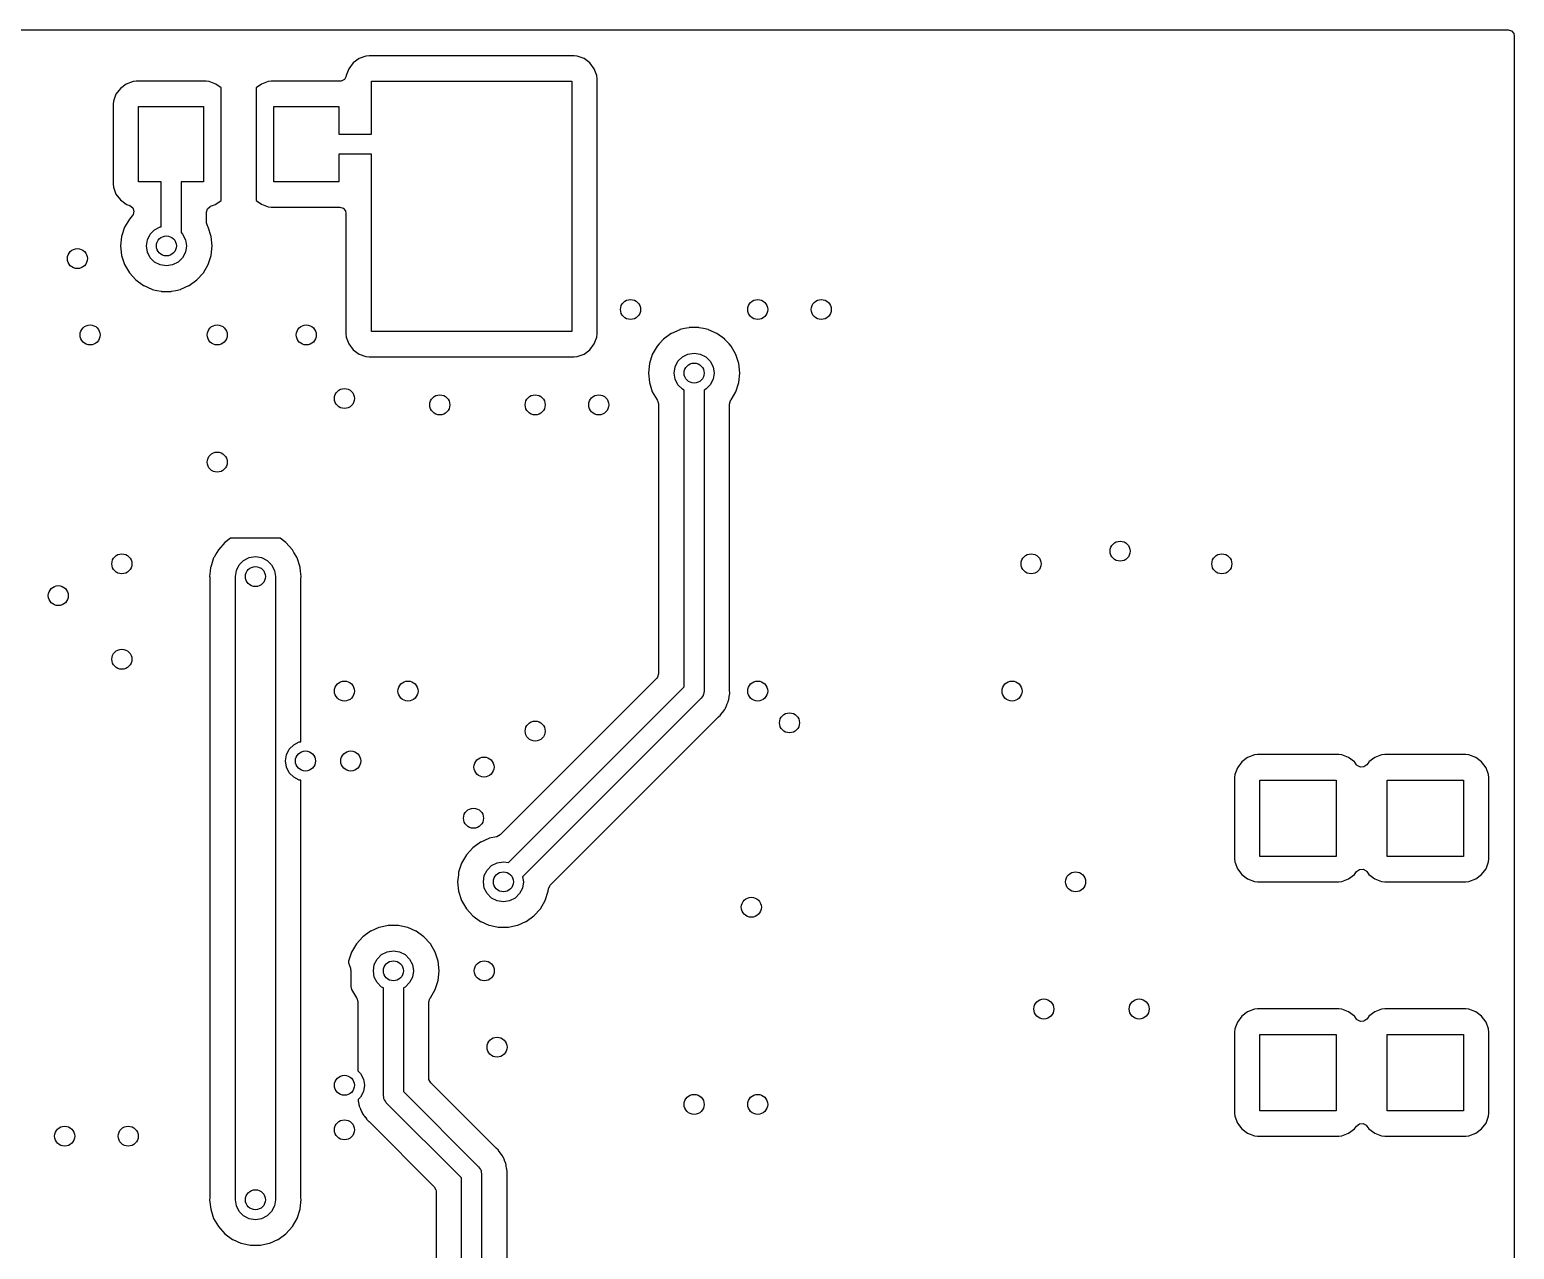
# Model space of a CAD drawing. Extents: x 4.34 to 6.68, y -4.43 to -2.89.
# Drawn here: x 5.514 to 6.681, y -3.85 to -2.891 of the extents above; entities that cross this region are included whole.
import ezdxf

# ---------------------------------------------------------------- set-up
doc = ezdxf.new("R2010")
doc.units = 0
doc.header["$MEASUREMENT"] = 0
doc.layers.add('BLACK', color=7, linetype='CONTINUOUS')

msp = doc.modelspace()

# ---------------------------------------------------------------- linework, layer by layer
at = {"layer": 'BLACK', "linetype": 'CONTINUOUS'}
for p, q in [((4.34604, -2.89091), (6.67612, -2.89091)), ((6.67612, -2.89091), (6.6788, -2.8917)), ((6.6788, -2.8917), (6.68063, -2.89381)), ((6.68063, -2.89381), (6.68108, -2.89587)), ((6.68108, -2.89587), (6.68108, -4.42595)), ((5.76803, -2.91708), (5.76459, -2.92167)), ((5.77262, -2.91364), (5.76803, -2.91708)), ((5.77799, -2.91163), (5.77262, -2.91364)), ((5.78044, -2.91136), (5.77799, -2.91163)), ((5.94171, -2.91136), (5.78044, -2.91136)), ((5.94416, -2.91163), (5.94171, -2.91136)), ((5.94953, -2.91364), (5.94416, -2.91163)), ((5.95412, -2.91708), (5.94953, -2.91364)), ((5.95756, -2.92167), (5.95412, -2.91708)), ((5.76111, -2.92998), (5.75864, -2.93127)), ((5.7625, -2.92755), (5.76111, -2.92998)), ((5.76255, -2.92735), (5.7625, -2.92755)), ((5.76258, -2.92704), (5.76255, -2.92735)), ((5.76459, -2.92167), (5.76258, -2.92704)), ((5.95957, -2.92704), (5.95756, -2.92167)), ((5.95984, -2.92949), (5.95957, -2.92704)), ((5.95984, -3.13013), (5.95984, -2.92949)), ((5.58145, -2.94167), (5.57943, -2.94704)), ((5.58488, -2.93708), (5.58145, -2.94167)), ((5.58947, -2.93364), (5.58488, -2.93708)), ((5.59484, -2.93163), (5.58947, -2.93364)), ((5.59729, -2.93136), (5.59484, -2.93163)), ((5.65226, -2.93136), (5.59729, -2.93136)), ((5.65471, -2.93163), (5.65226, -2.93136)), ((5.66008, -2.93364), (5.65471, -2.93163)), ((5.66415, -2.93669), (5.66008, -2.93364)), ((5.66415, -3.02513), (5.66415, -2.93669)), ((5.69577, -2.93364), (5.69171, -2.93669)), ((5.69171, -2.93669), (5.69171, -3.02513)), ((5.70114, -2.93163), (5.69577, -2.93364)), ((5.70359, -2.93136), (5.70114, -2.93163)), ((5.75767, -2.93136), (5.70359, -2.93136)), ((5.75864, -2.93127), (5.75767, -2.93136)), ((5.78234, -2.97304), (5.78234, -2.93138)), ((5.78234, -2.93138), (5.93982, -2.93138)), ((5.93982, -2.93138), (5.93982, -3.12823)), ((5.57943, -2.94704), (5.57917, -2.94949)), ((5.57917, -2.94949), (5.57917, -3.01233)), ((5.59919, -3.01044), (5.59919, -2.95138)), ((5.59919, -2.95138), (5.65037, -2.95138)), ((5.65037, -2.95138), (5.65037, -3.01044)), ((5.70549, -3.01044), (5.70549, -2.95138)), ((5.70549, -2.95138), (5.75667, -2.95138)), ((5.75667, -2.95138), (5.75667, -2.97304)), ((5.75667, -2.97304), (5.78234, -2.97304)), ((5.78234, -2.98879), (5.75667, -2.98879)), ((5.75667, -2.98879), (5.75667, -3.01044)), ((5.78234, -3.12823), (5.78234, -2.98879)), ((5.6169, -3.01044), (5.59919, -3.01044)), ((5.6169, -3.04582), (5.6169, -3.01044)), ((5.65037, -3.01044), (5.63265, -3.01044)), ((5.63265, -3.01044), (5.63265, -3.05049)), ((5.75667, -3.01044), (5.70549, -3.01044)), ((5.57917, -3.01233), (5.57943, -3.01478)), ((5.57943, -3.01478), (5.58145, -3.02015)), ((5.58145, -3.02015), (5.58488, -3.02474)), ((5.58488, -3.02474), (5.58947, -3.02818)), ((5.58947, -3.02818), (5.5898, -3.0283)), ((5.5898, -3.0283), (5.5898, -3.0283)), ((5.5898, -3.0283), (5.59234, -3.02925)), ((5.59234, -3.02925), (5.59457, -3.03093)), ((5.59457, -3.03093), (5.59554, -3.03355)), ((5.59554, -3.03355), (5.59494, -3.03628)), ((5.65267, -3.0344), (5.65346, -3.03171)), ((5.65267, -3.04277), (5.65267, -3.0344)), ((5.65346, -3.03171), (5.65557, -3.02988)), ((5.65557, -3.02988), (5.65589, -3.02975)), ((5.65589, -3.02975), (5.65975, -3.0283)), ((5.65975, -3.0283), (5.66008, -3.02818)), ((5.66008, -3.02818), (5.66415, -3.02513)), ((5.69171, -3.02513), (5.69577, -3.02818)), ((5.69577, -3.02818), (5.70114, -3.03019)), ((5.70114, -3.03019), (5.70359, -3.03046)), ((5.70359, -3.03046), (5.75736, -3.03046)), ((5.75736, -3.03046), (5.76004, -3.03125)), ((5.76004, -3.03125), (5.76187, -3.03336)), ((5.76187, -3.03336), (5.76232, -3.03542)), ((5.76232, -3.03542), (5.76232, -3.13013)), ((5.58822, -3.04628), (5.5859, -3.05343)), ((5.59198, -3.03977), (5.58822, -3.04628)), ((5.59428, -3.03722), (5.59198, -3.03977)), ((5.59494, -3.03628), (5.59428, -3.03722)), ((5.61182, -3.04817), (5.61621, -3.04593)), ((5.61621, -3.04593), (5.6169, -3.04582)), ((5.65333, -3.04525), (5.65267, -3.04277)), ((5.65393, -3.04628), (5.65333, -3.04525)), ((5.65625, -3.05343), (5.65393, -3.04628)), ((5.5859, -3.05343), (5.58511, -3.06091)), ((5.60533, -3.06091), (5.6061, -3.05604)), ((5.6061, -3.05604), (5.60834, -3.05165)), ((5.60834, -3.05165), (5.61182, -3.04817)), ((5.63265, -3.05049), (5.63382, -3.05165)), ((5.63382, -3.05165), (5.63605, -3.05604)), ((5.63605, -3.05604), (5.63682, -3.06091)), ((5.65704, -3.06091), (5.65625, -3.05343)), ((5.58511, -3.06091), (5.5859, -3.06839)), ((5.5859, -3.06839), (5.58822, -3.07554)), ((5.6061, -3.06578), (5.60533, -3.06091)), ((5.60834, -3.07017), (5.6061, -3.06578)), ((5.61182, -3.07365), (5.60834, -3.07017)), ((5.63382, -3.07017), (5.63033, -3.07365)), ((5.63605, -3.06578), (5.63382, -3.07017)), ((5.63682, -3.06091), (5.63605, -3.06578)), ((5.65393, -3.07554), (5.65625, -3.06839)), ((5.65625, -3.06839), (5.65704, -3.06091)), ((5.58822, -3.07554), (5.59198, -3.08205)), ((5.59198, -3.08205), (5.59701, -3.08764)), ((5.61621, -3.07589), (5.61182, -3.07365)), ((5.62108, -3.07666), (5.61621, -3.07589)), ((5.62594, -3.07589), (5.62108, -3.07666)), ((5.63033, -3.07365), (5.62594, -3.07589)), ((5.64514, -3.08764), (5.65017, -3.08205)), ((5.65017, -3.08205), (5.65393, -3.07554)), ((5.59701, -3.08764), (5.60309, -3.09206)), ((5.60309, -3.09206), (5.60333, -3.09216)), ((5.60333, -3.09216), (5.60333, -3.09216)), ((5.60333, -3.09216), (5.60972, -3.09501)), ((5.63243, -3.09501), (5.63882, -3.09216)), ((5.63882, -3.09216), (5.63906, -3.09206)), ((5.63882, -3.09216), (5.63882, -3.09216)), ((5.63906, -3.09206), (5.64514, -3.08764)), ((5.60972, -3.09501), (5.60996, -3.09512)), ((5.60996, -3.09512), (5.61364, -3.0959)), ((5.61364, -3.0959), (5.61706, -3.09662)), ((5.61706, -3.09662), (5.61706, -3.09662)), ((5.61706, -3.09662), (5.61732, -3.09668)), ((5.61732, -3.09668), (5.62484, -3.09668)), ((5.62484, -3.09668), (5.62509, -3.09662)), ((5.62509, -3.09662), (5.62851, -3.0959)), ((5.62509, -3.09662), (5.62509, -3.09662)), ((5.62851, -3.0959), (5.63219, -3.09512)), ((5.63219, -3.09512), (5.63243, -3.09501)), ((5.93982, -3.12823), (5.78234, -3.12823)), ((6.02472, -3.12681), (6.01833, -3.12966)), ((6.02496, -3.12671), (6.02472, -3.12681)), ((6.02472, -3.12681), (6.02472, -3.12681)), ((6.02864, -3.12592), (6.02496, -3.12671)), ((6.03206, -3.1252), (6.02864, -3.12592)), ((6.03232, -3.12514), (6.03206, -3.1252)), ((6.03206, -3.1252), (6.03206, -3.1252)), ((6.03984, -3.12514), (6.03232, -3.12514)), ((6.04009, -3.1252), (6.03984, -3.12514)), ((6.04351, -3.12592), (6.04009, -3.1252)), ((6.04009, -3.1252), (6.04009, -3.1252)), ((6.04719, -3.12671), (6.04351, -3.12592)), ((6.04743, -3.12681), (6.04719, -3.12671)), ((6.05382, -3.12966), (6.04743, -3.12681)), ((6.04743, -3.12681), (6.04743, -3.12681)), ((5.76232, -3.13013), (5.76258, -3.13258)), ((5.76258, -3.13258), (5.76459, -3.13795)), ((5.76459, -3.13795), (5.76803, -3.14254)), ((5.95412, -3.14254), (5.95756, -3.13795)), ((5.95756, -3.13795), (5.95957, -3.13258)), ((5.95957, -3.13258), (5.95984, -3.13013)), ((6.00698, -3.13977), (6.00322, -3.14628)), ((6.00862, -3.13795), (6.00698, -3.13977)), ((6.01184, -3.13438), (6.00862, -3.13795)), ((6.01201, -3.13418), (6.01184, -3.13438)), ((6.01184, -3.13438), (6.01184, -3.13438)), ((6.01809, -3.12976), (6.01201, -3.13418)), ((6.01833, -3.12966), (6.01809, -3.12976)), ((6.01833, -3.12966), (6.01833, -3.12966)), ((6.05406, -3.12976), (6.05382, -3.12966)), ((6.05382, -3.12966), (6.05382, -3.12966)), ((6.06014, -3.13418), (6.05406, -3.12976)), ((6.06031, -3.13438), (6.06014, -3.13418)), ((6.06353, -3.13795), (6.06031, -3.13438)), ((6.06031, -3.13438), (6.06031, -3.13438)), ((6.06517, -3.13977), (6.06353, -3.13795)), ((6.06893, -3.14628), (6.06517, -3.13977)), ((5.76803, -3.14254), (5.77262, -3.14597)), ((5.77262, -3.14597), (5.77799, -3.14799)), ((5.77799, -3.14799), (5.78044, -3.14825)), ((5.78044, -3.14825), (5.94171, -3.14825)), ((5.94171, -3.14825), (5.94416, -3.14799)), ((5.94416, -3.14799), (5.94953, -3.14597)), ((5.94953, -3.14597), (5.95412, -3.14254)), ((6.00322, -3.14628), (6.0009, -3.15343)), ((6.0211, -3.15604), (6.02334, -3.15165)), ((6.02334, -3.15165), (6.02682, -3.14817)), ((6.02682, -3.14817), (6.03121, -3.14593)), ((6.03121, -3.14593), (6.03608, -3.14516)), ((6.03608, -3.14516), (6.04094, -3.14593)), ((6.04094, -3.14593), (6.04533, -3.14817)), ((6.04533, -3.14817), (6.04882, -3.15165)), ((6.04882, -3.15165), (6.05105, -3.15604)), ((6.07125, -3.15343), (6.06893, -3.14628)), ((6.0009, -3.15343), (6.00011, -3.16091)), ((6.00011, -3.16091), (6.0009, -3.16839)), ((6.02033, -3.16091), (6.0211, -3.15604)), ((6.0211, -3.16578), (6.02033, -3.16091)), ((6.05105, -3.15604), (6.05182, -3.16091)), ((6.05182, -3.16091), (6.05105, -3.16578)), ((6.07204, -3.16091), (6.07125, -3.15343)), ((6.07125, -3.16839), (6.07204, -3.16091)), ((6.0009, -3.16839), (6.00322, -3.17554)), ((6.00322, -3.17554), (6.00698, -3.18205)), ((6.02334, -3.17017), (6.0211, -3.16578)), ((6.02682, -3.17365), (6.02334, -3.17017)), ((6.0282, -3.17436), (6.02682, -3.17365)), ((6.0282, -3.40765), (6.0282, -3.17436)), ((6.04533, -3.17365), (6.04395, -3.17436)), ((6.04395, -3.17436), (6.04395, -3.41092)), ((6.04882, -3.17017), (6.04533, -3.17365)), ((6.05105, -3.16578), (6.04882, -3.17017)), ((6.06517, -3.18205), (6.06893, -3.17554)), ((6.06893, -3.17554), (6.07125, -3.16839)), ((6.00698, -3.18205), (6.00715, -3.18224)), ((6.00715, -3.18224), (6.00723, -3.18236)), ((6.00723, -3.18236), (6.00817, -3.18499)), ((6.00817, -3.18499), (6.00818, -3.18527)), ((6.00818, -3.18527), (6.00818, -3.3973)), ((6.06397, -3.18527), (6.06476, -3.18259)), ((6.06397, -3.40994), (6.06397, -3.18527)), ((6.06476, -3.18259), (6.06492, -3.18236)), ((6.06492, -3.18236), (6.065, -3.18224)), ((6.065, -3.18224), (6.06517, -3.18205)), ((5.67162, -3.29083), (5.66701, -3.29418)), ((5.71053, -3.29083), (5.67162, -3.29083)), ((5.71514, -3.29418), (5.71053, -3.29083)), ((5.66078, -3.30185), (5.65858, -3.30566)), ((5.66198, -3.29977), (5.66078, -3.30185)), ((5.66701, -3.29418), (5.66198, -3.29977)), ((5.72017, -3.29977), (5.71514, -3.29418)), ((5.72137, -3.30185), (5.72017, -3.29977)), ((5.72357, -3.30566), (5.72137, -3.30185)), ((5.65587, -3.31369), (5.65555, -3.31671)), ((5.6559, -3.31343), (5.65587, -3.31369)), ((5.65587, -3.31369), (5.65587, -3.31369)), ((5.65822, -3.30628), (5.6559, -3.31343)), ((5.65858, -3.30566), (5.65822, -3.30628)), ((5.6761, -3.31604), (5.67834, -3.31165)), ((5.67834, -3.31165), (5.68182, -3.30817)), ((5.68182, -3.30817), (5.68621, -3.30593)), ((5.68621, -3.30593), (5.69108, -3.30516)), ((5.69108, -3.30516), (5.69594, -3.30593)), ((5.69594, -3.30593), (5.70033, -3.30817)), ((5.70033, -3.30817), (5.70382, -3.31165)), ((5.70382, -3.31165), (5.70605, -3.31604)), ((5.72393, -3.30628), (5.72357, -3.30566)), ((5.72625, -3.31343), (5.72393, -3.30628)), ((5.72628, -3.31369), (5.72625, -3.31343)), ((5.7266, -3.31671), (5.72628, -3.31369)), ((5.72628, -3.31369), (5.72628, -3.31369)), ((5.65555, -3.31671), (5.65511, -3.32091)), ((5.65511, -3.32091), (5.65514, -3.32117)), ((5.65514, -3.32117), (5.65528, -3.32253)), ((5.65528, -3.32253), (5.65531, -3.32305)), ((5.65531, -3.32305), (5.65531, -3.80878)), ((5.67533, -3.32091), (5.6761, -3.31604)), ((5.67533, -3.81091), (5.67533, -3.32091)), ((5.70605, -3.31604), (5.70682, -3.32091)), ((5.70682, -3.32091), (5.70682, -3.81091)), ((5.72704, -3.32091), (5.7266, -3.31671)), ((5.72684, -3.32305), (5.72687, -3.32253)), ((5.72684, -3.45073), (5.72684, -3.32305)), ((5.72687, -3.32253), (5.72701, -3.32117)), ((5.72701, -3.32117), (5.72704, -3.32091)), ((6.00818, -3.3973), (6.00739, -3.39998)), ((6.00673, -3.40081), (5.88346, -3.52408)), ((5.89006, -3.54579), (6.0282, -3.40765)), ((6.00739, -3.39998), (6.00673, -3.40081)), ((6.04164, -3.41648), (5.90119, -3.55693)), ((6.04234, -3.41537), (6.04164, -3.41648)), ((6.04316, -3.41434), (6.04234, -3.41537)), ((6.04327, -3.4139), (6.04316, -3.41434)), ((6.04351, -3.41351), (6.04327, -3.4139)), ((6.04365, -3.41221), (6.04351, -3.41351)), ((6.04395, -3.41092), (6.04365, -3.41221)), ((6.06185, -3.42161), (6.06289, -3.41931)), ((6.06289, -3.41931), (6.06294, -3.41902)), ((6.06294, -3.41902), (6.06297, -3.41892)), ((6.06297, -3.41892), (6.06316, -3.41828)), ((6.06316, -3.41828), (6.06318, -3.41818)), ((6.06318, -3.41818), (6.06329, -3.4179)), ((6.06329, -3.4179), (6.06362, -3.4154)), ((6.06362, -3.4154), (6.06366, -3.41515)), ((6.06366, -3.41515), (6.06406, -3.41297)), ((6.06398, -3.41023), (6.06397, -3.40994)), ((6.06412, -3.41268), (6.06398, -3.41023)), ((6.06406, -3.41297), (6.06412, -3.41268)), ((5.92287, -3.56356), (6.05499, -3.43144)), ((6.05499, -3.43144), (6.05524, -3.43121)), ((6.05524, -3.43121), (6.05673, -3.42991)), ((6.05673, -3.42991), (6.05696, -3.42971)), ((6.05696, -3.42971), (6.0584, -3.42766)), ((6.0584, -3.42766), (6.05856, -3.42745)), ((6.05856, -3.42745), (6.05993, -3.4257)), ((6.05993, -3.4257), (6.06011, -3.42547)), ((6.06011, -3.42547), (6.06023, -3.42519)), ((6.06023, -3.42519), (6.06029, -3.42511)), ((6.06029, -3.42511), (6.06062, -3.42453)), ((6.06062, -3.42453), (6.06067, -3.42443)), ((6.06067, -3.42443), (6.06084, -3.42419)), ((6.06084, -3.42419), (6.06095, -3.42391)), ((6.06095, -3.42391), (6.06175, -3.42185)), ((6.06095, -3.42391), (6.06095, -3.42391)), ((6.06175, -3.42185), (6.06185, -3.42161)), ((5.71771, -3.45665), (5.72119, -3.45317)), ((5.72119, -3.45317), (5.72558, -3.45093)), ((5.72558, -3.45093), (5.72684, -3.45073)), ((5.7147, -3.46591), (5.71547, -3.46104)), ((5.71547, -3.47078), (5.7147, -3.46591)), ((5.71547, -3.46104), (5.71771, -3.45665)), ((6.46677, -3.46661), (6.46333, -3.4712)), ((6.47136, -3.46317), (6.46677, -3.46661)), ((6.47673, -3.46116), (6.47136, -3.46317)), ((6.47918, -3.46089), (6.47673, -3.46116)), ((6.54297, -3.46089), (6.47918, -3.46089)), ((6.54542, -3.46116), (6.54297, -3.46089)), ((6.55079, -3.46317), (6.54542, -3.46116)), ((6.55538, -3.46661), (6.55079, -3.46317)), ((6.55559, -3.46689), (6.55538, -3.46661)), ((6.55711, -3.46892), (6.55559, -3.46689)), ((6.56656, -3.46689), (6.56505, -3.46892)), ((6.56677, -3.46661), (6.56656, -3.46689)), ((6.57136, -3.46317), (6.56677, -3.46661)), ((6.57673, -3.46116), (6.57136, -3.46317)), ((6.57918, -3.46089), (6.57673, -3.46116)), ((6.64297, -3.46089), (6.57918, -3.46089)), ((6.64542, -3.46116), (6.64297, -3.46089)), ((6.65079, -3.46317), (6.64542, -3.46116)), ((6.65538, -3.46661), (6.65079, -3.46317)), ((6.65882, -3.4712), (6.65538, -3.46661)), ((5.71771, -3.47517), (5.71547, -3.47078)), ((5.72119, -3.47865), (5.71771, -3.47517)), ((5.72558, -3.48089), (5.72119, -3.47865)), ((6.46132, -3.47657), (6.46106, -3.47902)), ((6.46106, -3.47902), (6.46106, -3.54281)), ((6.46333, -3.4712), (6.46132, -3.47657)), ((6.55757, -3.46945), (6.55711, -3.46892)), ((6.56002, -3.47079), (6.55757, -3.46945)), ((6.56281, -3.47059), (6.56002, -3.47079)), ((6.56505, -3.46892), (6.56281, -3.47059)), ((6.66083, -3.47657), (6.65882, -3.4712)), ((6.6611, -3.47902), (6.66083, -3.47657)), ((6.6611, -3.54281), (6.6611, -3.47902)), ((5.72684, -3.48109), (5.72558, -3.48089)), ((5.72684, -3.80878), (5.72684, -3.48109)), ((6.48108, -3.54091), (6.48108, -3.48091)), ((6.48108, -3.48091), (6.54108, -3.48091)), ((6.54108, -3.48091), (6.54108, -3.54091)), ((6.58108, -3.54091), (6.58108, -3.48091)), ((6.58108, -3.48091), (6.64108, -3.48091)), ((6.64108, -3.48091), (6.64108, -3.54091)), ((5.88098, -3.52543), (5.87496, -3.52671)), ((5.88346, -3.52408), (5.88098, -3.52543)), ((5.86201, -3.53418), (5.85698, -3.53977)), ((5.86809, -3.52976), (5.86201, -3.53418)), ((5.86833, -3.52966), (5.86809, -3.52976)), ((5.87472, -3.52681), (5.86833, -3.52966)), ((5.86833, -3.52966), (5.86833, -3.52966)), ((5.87496, -3.52671), (5.87472, -3.52681)), ((5.87472, -3.52681), (5.87472, -3.52681)), ((5.85322, -3.54628), (5.8509, -3.55343)), ((5.85698, -3.53977), (5.85322, -3.54628)), ((5.87334, -3.55165), (5.87682, -3.54817)), ((5.87682, -3.54817), (5.88121, -3.54593)), ((5.88121, -3.54593), (5.88608, -3.54516)), ((5.88608, -3.54516), (5.89006, -3.54579)), ((6.46106, -3.54281), (6.46132, -3.54525)), ((6.46132, -3.54525), (6.46333, -3.55062)), ((6.54108, -3.54091), (6.48108, -3.54091)), ((6.64108, -3.54091), (6.58108, -3.54091)), ((6.65882, -3.55062), (6.66083, -3.54525)), ((6.66083, -3.54525), (6.6611, -3.54281)), ((5.85069, -3.55542), (5.85011, -3.56091)), ((5.85087, -3.55369), (5.85069, -3.55542)), ((5.8509, -3.55343), (5.85087, -3.55369)), ((5.85087, -3.55369), (5.85087, -3.55369)), ((5.87033, -3.56091), (5.8711, -3.55604)), ((5.8711, -3.55604), (5.87334, -3.55165)), ((5.90119, -3.55693), (5.90182, -3.56091)), ((6.46333, -3.55062), (6.46677, -3.55521)), ((6.46677, -3.55521), (6.47136, -3.55865)), ((6.47136, -3.55865), (6.47673, -3.56066)), ((6.47673, -3.56066), (6.47918, -3.56093)), ((6.54297, -3.56093), (6.54542, -3.56066)), ((6.54542, -3.56066), (6.55079, -3.55865)), ((6.55079, -3.55865), (6.55538, -3.55521)), ((6.55538, -3.55521), (6.55711, -3.55291)), ((6.55711, -3.55291), (6.55934, -3.55123)), ((6.55934, -3.55123), (6.56213, -3.55103)), ((6.56213, -3.55103), (6.56459, -3.55238)), ((6.56459, -3.55238), (6.56505, -3.55291)), ((6.56505, -3.55291), (6.56677, -3.55521)), ((6.56677, -3.55521), (6.57136, -3.55865)), ((6.57136, -3.55865), (6.57673, -3.56066)), ((6.57673, -3.56066), (6.57918, -3.56093)), ((6.64297, -3.56093), (6.64542, -3.56066)), ((6.64542, -3.56066), (6.65079, -3.55865)), ((6.65079, -3.55865), (6.65538, -3.55521)), ((6.65538, -3.55521), (6.65882, -3.55062)), ((5.85011, -3.56091), (5.8509, -3.56839)), ((5.8509, -3.56839), (5.85322, -3.57554)), ((5.8711, -3.56578), (5.87033, -3.56091)), ((5.87334, -3.57017), (5.8711, -3.56578)), ((5.87682, -3.57365), (5.87334, -3.57017)), ((5.89882, -3.57017), (5.89533, -3.57365)), ((5.90105, -3.56578), (5.89882, -3.57017)), ((5.90182, -3.56091), (5.90105, -3.56578)), ((5.91893, -3.57554), (5.92125, -3.56839)), ((5.92125, -3.56839), (5.92145, -3.56655)), ((5.92145, -3.56655), (5.92251, -3.56397)), ((5.92251, -3.56397), (5.92287, -3.56356)), ((6.47918, -3.56093), (6.54297, -3.56093)), ((6.57918, -3.56093), (6.64297, -3.56093)), ((5.85322, -3.57554), (5.85698, -3.58205)), ((5.85698, -3.58205), (5.86201, -3.58764)), ((5.88121, -3.57589), (5.87682, -3.57365)), ((5.88608, -3.57666), (5.88121, -3.57589)), ((5.89094, -3.57589), (5.88608, -3.57666)), ((5.89533, -3.57365), (5.89094, -3.57589)), ((5.91014, -3.58764), (5.91517, -3.58205)), ((5.91517, -3.58205), (5.91893, -3.57554)), ((5.79557, -3.5952), (5.79214, -3.59592)), ((5.79582, -3.59514), (5.79557, -3.5952)), ((5.79557, -3.5952), (5.79557, -3.5952)), ((5.80334, -3.59514), (5.79582, -3.59514)), ((5.80359, -3.5952), (5.80334, -3.59514)), ((5.80702, -3.59592), (5.80359, -3.5952)), ((5.80359, -3.5952), (5.80359, -3.5952)), ((5.86201, -3.58764), (5.86809, -3.59206)), ((5.86809, -3.59206), (5.86833, -3.59216)), ((5.86833, -3.59216), (5.86833, -3.59216)), ((5.86833, -3.59216), (5.87472, -3.59501)), ((5.87472, -3.59501), (5.87496, -3.59512)), ((5.87496, -3.59512), (5.87864, -3.5959)), ((5.89351, -3.5959), (5.89719, -3.59512)), ((5.89719, -3.59512), (5.89743, -3.59501)), ((5.89743, -3.59501), (5.90382, -3.59216)), ((5.90382, -3.59216), (5.90406, -3.59206)), ((5.90382, -3.59216), (5.90382, -3.59216)), ((5.90406, -3.59206), (5.91014, -3.58764)), ((5.77551, -3.60418), (5.77048, -3.60977)), ((5.7816, -3.59976), (5.77551, -3.60418)), ((5.78183, -3.59966), (5.7816, -3.59976)), ((5.78823, -3.59681), (5.78183, -3.59966)), ((5.78183, -3.59966), (5.78183, -3.59966)), ((5.78847, -3.59671), (5.78823, -3.59681)), ((5.78823, -3.59681), (5.78823, -3.59681)), ((5.79214, -3.59592), (5.78847, -3.59671)), ((5.81069, -3.59671), (5.80702, -3.59592)), ((5.81093, -3.59681), (5.81069, -3.59671)), ((5.81732, -3.59966), (5.81093, -3.59681)), ((5.81093, -3.59681), (5.81093, -3.59681)), ((5.81756, -3.59976), (5.81732, -3.59966)), ((5.81732, -3.59966), (5.81732, -3.59966)), ((5.82364, -3.60418), (5.81756, -3.59976)), ((5.82868, -3.60977), (5.82364, -3.60418)), ((5.87864, -3.5959), (5.88206, -3.59662)), ((5.88206, -3.59662), (5.88206, -3.59662)), ((5.88206, -3.59662), (5.88232, -3.59668)), ((5.88232, -3.59668), (5.88983, -3.59668)), ((5.88983, -3.59668), (5.89009, -3.59662)), ((5.89009, -3.59662), (5.89351, -3.5959)), ((5.89009, -3.59662), (5.89009, -3.59662)), ((5.76672, -3.61628), (5.7644, -3.62343)), ((5.77048, -3.60977), (5.76672, -3.61628)), ((5.78684, -3.62165), (5.79032, -3.61817)), ((5.79032, -3.61817), (5.79471, -3.61593)), ((5.79471, -3.61593), (5.79958, -3.61516)), ((5.79958, -3.61516), (5.80445, -3.61593)), ((5.80445, -3.61593), (5.80884, -3.61817)), ((5.80884, -3.61817), (5.81232, -3.62165)), ((5.83244, -3.61628), (5.82868, -3.60977)), ((5.83476, -3.62343), (5.83244, -3.61628)), ((5.7644, -3.62343), (5.76428, -3.62461)), ((5.76428, -3.62461), (5.76574, -3.62893)), ((5.76574, -3.62893), (5.76599, -3.63032)), ((5.76599, -3.63032), (5.76597, -3.63041)), ((5.76597, -3.63041), (5.766, -3.63051)), ((5.766, -3.63051), (5.766, -3.6433)), ((5.78383, -3.63091), (5.7846, -3.62604)), ((5.7846, -3.63578), (5.78383, -3.63091)), ((5.7846, -3.62604), (5.78684, -3.62165)), ((5.81232, -3.62165), (5.81456, -3.62604)), ((5.81456, -3.62604), (5.81533, -3.63091)), ((5.81533, -3.63091), (5.81456, -3.63578)), ((5.83554, -3.63091), (5.83476, -3.62343)), ((5.83476, -3.63839), (5.83554, -3.63091)), ((5.78684, -3.64017), (5.7846, -3.63578)), ((5.79032, -3.64365), (5.78684, -3.64017)), ((5.81232, -3.64017), (5.80884, -3.64365)), ((5.81456, -3.63578), (5.81232, -3.64017)), ((5.83244, -3.64554), (5.83476, -3.63839)), ((5.766, -3.6433), (5.76672, -3.64554)), ((5.76672, -3.64554), (5.77048, -3.65205)), ((5.77048, -3.65205), (5.77066, -3.65224)), ((5.77066, -3.65224), (5.77074, -3.65236)), ((5.77074, -3.65236), (5.77168, -3.65499)), ((5.79171, -3.64436), (5.79032, -3.64365)), ((5.79171, -3.72902), (5.79171, -3.64436)), ((5.80884, -3.64365), (5.80745, -3.64436)), ((5.80745, -3.64436), (5.80745, -3.72576)), ((5.82747, -3.65527), (5.82826, -3.65259)), ((5.82826, -3.65259), (5.82842, -3.65236)), ((5.82842, -3.65236), (5.8285, -3.65224)), ((5.8285, -3.65224), (5.82868, -3.65205)), ((5.82868, -3.65205), (5.83244, -3.64554)), ((5.77168, -3.65499), (5.77169, -3.65527)), ((5.77169, -3.65527), (5.77169, -3.70952)), ((5.82747, -3.71541), (5.82747, -3.65527)), ((6.47136, -3.66317), (6.46677, -3.66661)), ((6.47673, -3.66116), (6.47136, -3.66317)), ((6.47918, -3.66089), (6.47673, -3.66116)), ((6.54297, -3.66089), (6.47918, -3.66089)), ((6.54542, -3.66116), (6.54297, -3.66089)), ((6.55079, -3.66317), (6.54542, -3.66116)), ((6.55538, -3.66661), (6.55079, -3.66317)), ((6.57136, -3.66317), (6.56677, -3.66661)), ((6.57673, -3.66116), (6.57136, -3.66317)), ((6.57918, -3.66089), (6.57673, -3.66116)), ((6.64297, -3.66089), (6.57918, -3.66089)), ((6.64542, -3.66116), (6.64297, -3.66089)), ((6.65079, -3.66317), (6.64542, -3.66116)), ((6.65538, -3.66661), (6.65079, -3.66317)), ((6.46132, -3.67657), (6.46106, -3.67902)), ((6.46333, -3.6712), (6.46132, -3.67657)), ((6.46677, -3.66661), (6.46333, -3.6712)), ((6.55559, -3.66689), (6.55538, -3.66661)), ((6.55711, -3.66892), (6.55559, -3.66689)), ((6.55757, -3.66945), (6.55711, -3.66892)), ((6.56002, -3.67079), (6.55757, -3.66945)), ((6.56281, -3.67059), (6.56002, -3.67079)), ((6.56505, -3.66892), (6.56281, -3.67059)), ((6.56656, -3.66689), (6.56505, -3.66892)), ((6.56677, -3.66661), (6.56656, -3.66689)), ((6.65882, -3.6712), (6.65538, -3.66661)), ((6.66083, -3.67657), (6.65882, -3.6712)), ((6.6611, -3.67902), (6.66083, -3.67657)), ((6.46106, -3.67902), (6.46106, -3.74281)), ((6.48108, -3.74091), (6.48108, -3.68091)), ((6.48108, -3.68091), (6.54108, -3.68091)), ((6.54108, -3.68091), (6.54108, -3.74091)), ((6.58108, -3.74091), (6.58108, -3.68091)), ((6.58108, -3.68091), (6.64108, -3.68091)), ((6.64108, -3.68091), (6.64108, -3.74091)), ((6.6611, -3.74281), (6.6611, -3.67902)), ((5.77169, -3.70952), (5.77382, -3.71165)), ((5.77382, -3.71165), (5.77605, -3.71604)), ((5.77605, -3.71604), (5.77682, -3.72091)), ((5.77682, -3.72091), (5.77605, -3.72578)), ((5.82759, -3.71647), (5.82747, -3.71541)), ((5.82893, -3.71892), (5.82759, -3.71647)), ((5.85281, -3.74281), (5.82893, -3.71892)), ((5.77382, -3.73017), (5.77181, -3.73217)), ((5.77181, -3.73217), (5.77195, -3.73297)), ((5.77195, -3.73297), (5.77199, -3.73323)), ((5.77199, -3.73323), (5.77229, -3.73572)), ((5.77229, -3.73572), (5.7724, -3.736)), ((5.77605, -3.72578), (5.77382, -3.73017)), ((5.792, -3.7303), (5.79171, -3.72902)), ((5.79214, -3.73161), (5.792, -3.7303)), ((5.79238, -3.73199), (5.79214, -3.73161)), ((5.79248, -3.73244), (5.79238, -3.73199)), ((5.7933, -3.73346), (5.79248, -3.73244)), ((5.794, -3.73458), (5.7933, -3.73346)), ((5.8532, -3.79378), (5.794, -3.73458)), ((5.80745, -3.72576), (5.86665, -3.78496)), ((5.7724, -3.736), (5.77242, -3.73611)), ((5.77242, -3.73611), (5.7726, -3.73675)), ((5.7726, -3.73675), (5.77263, -3.73685)), ((5.77263, -3.73685), (5.77268, -3.73714)), ((5.77268, -3.73714), (5.7728, -3.73742)), ((5.7728, -3.73742), (5.77369, -3.73945)), ((5.77369, -3.73945), (5.77379, -3.73969)), ((5.77379, -3.73969), (5.77468, -3.74204)), ((5.77468, -3.74204), (5.77485, -3.74229)), ((5.77485, -3.74229), (5.7749, -3.74238)), ((5.7749, -3.74238), (5.77522, -3.74296)), ((5.77522, -3.74296), (5.77527, -3.74305)), ((5.77527, -3.74305), (5.77539, -3.74332)), ((5.77539, -3.74332), (5.77664, -3.74494)), ((5.77664, -3.74494), (5.77693, -3.74532)), ((5.77693, -3.74532), (5.77708, -3.74553)), ((5.77708, -3.74553), (5.77833, -3.74736)), ((5.77833, -3.74736), (5.77833, -3.74736)), ((5.77833, -3.74736), (5.7785, -3.7476)), ((5.7785, -3.7476), (5.77873, -3.7478)), ((5.88011, -3.77011), (5.85281, -3.74281)), ((6.46106, -3.74281), (6.46132, -3.74525)), ((6.46132, -3.74525), (6.46333, -3.75062)), ((6.54108, -3.74091), (6.48108, -3.74091)), ((6.64108, -3.74091), (6.58108, -3.74091)), ((6.65882, -3.75062), (6.66083, -3.74525)), ((6.66083, -3.74525), (6.6611, -3.74281)), ((5.77873, -3.7478), (5.77873, -3.7478)), ((5.77873, -3.7478), (5.78033, -3.74924)), ((5.78033, -3.74924), (5.78054, -3.74943)), ((5.78054, -3.74943), (5.83173, -3.80062)), ((6.46333, -3.75062), (6.46677, -3.75521)), ((6.46677, -3.75521), (6.47136, -3.75865)), ((6.47136, -3.75865), (6.47673, -3.76066)), ((6.54542, -3.76066), (6.55079, -3.75865)), ((6.55079, -3.75865), (6.55538, -3.75521)), ((6.55538, -3.75521), (6.55711, -3.75291)), ((6.55711, -3.75291), (6.55934, -3.75123)), ((6.55934, -3.75123), (6.56213, -3.75103)), ((6.56213, -3.75103), (6.56459, -3.75238)), ((6.56459, -3.75238), (6.56505, -3.75291)), ((6.56505, -3.75291), (6.56677, -3.75521)), ((6.56677, -3.75521), (6.57136, -3.75865)), ((6.57136, -3.75865), (6.57673, -3.76066)), ((6.64542, -3.76066), (6.65079, -3.75865)), ((6.65079, -3.75865), (6.65538, -3.75521)), ((6.65538, -3.75521), (6.65882, -3.75062)), ((5.88032, -3.7703), (5.88011, -3.77011)), ((5.88215, -3.77194), (5.88032, -3.7703)), ((6.47673, -3.76066), (6.47918, -3.76093)), ((6.47918, -3.76093), (6.54297, -3.76093)), ((6.54297, -3.76093), (6.54542, -3.76066)), ((6.57673, -3.76066), (6.57918, -3.76093)), ((6.57918, -3.76093), (6.64297, -3.76093)), ((6.64297, -3.76093), (6.64542, -3.76066)), ((5.88232, -3.77218), (5.88215, -3.77194)), ((5.88358, -3.77401), (5.88232, -3.77218)), ((5.88232, -3.77218), (5.88232, -3.77218)), ((5.88373, -3.77422), (5.88358, -3.77401)), ((5.88508, -3.77598), (5.88373, -3.77422)), ((5.88526, -3.77621), (5.88508, -3.77598)), ((5.88508, -3.77598), (5.88508, -3.77598)), ((5.88538, -3.77649), (5.88526, -3.77621)), ((5.88544, -3.77658), (5.88538, -3.77649)), ((5.88576, -3.77716), (5.88544, -3.77658)), ((5.88581, -3.77725), (5.88576, -3.77716)), ((5.88598, -3.7775), (5.88581, -3.77725)), ((5.88608, -3.77778), (5.88598, -3.7775)), ((5.88687, -3.77985), (5.88608, -3.77778)), ((5.88608, -3.77778), (5.88608, -3.77778)), ((5.88696, -3.78009), (5.88687, -3.77985)), ((5.88797, -3.7824), (5.88696, -3.78009)), ((5.88803, -3.78269), (5.88797, -3.7824)), ((5.88806, -3.78279), (5.88803, -3.78269)), ((5.8532, -3.94091), (5.8532, -3.79378)), ((5.86665, -3.78496), (5.86735, -3.78607)), ((5.86735, -3.78607), (5.86817, -3.7871)), ((5.86817, -3.7871), (5.86827, -3.78754)), ((5.86827, -3.78754), (5.86851, -3.78793)), ((5.86851, -3.78793), (5.86866, -3.78924)), ((5.86866, -3.78924), (5.86895, -3.79052)), ((5.86895, -3.79052), (5.86895, -3.93765)), ((5.88823, -3.78343), (5.88806, -3.78279)), ((5.88826, -3.78354), (5.88823, -3.78343)), ((5.88836, -3.78381), (5.88826, -3.78354)), ((5.8884, -3.78411), (5.88836, -3.78381)), ((5.88867, -3.78631), (5.8884, -3.78411)), ((5.8887, -3.78657), (5.88867, -3.78631)), ((5.88914, -3.78905), (5.8887, -3.78657)), ((5.88897, -3.79166), (5.88898, -3.79132)), ((5.88897, -3.86102), (5.88897, -3.79166)), ((5.88898, -3.79132), (5.88912, -3.78935)), ((5.88912, -3.78934), (5.88914, -3.78905)), ((5.88912, -3.78935), (5.88912, -3.78934)), ((5.83173, -3.80062), (5.83307, -3.80307)), ((5.83307, -3.80307), (5.83318, -3.80413)), ((5.83318, -3.80413), (5.83318, -3.89573)), ((5.65528, -3.8093), (5.65511, -3.81091)), ((5.65511, -3.81091), (5.65531, -3.81279)), ((5.65531, -3.80878), (5.65528, -3.8093)), ((5.65531, -3.81279), (5.6559, -3.81839)), ((5.6761, -3.81578), (5.67533, -3.81091)), ((5.67834, -3.82017), (5.6761, -3.81578)), ((5.70605, -3.81578), (5.70382, -3.82017)), ((5.70682, -3.81091), (5.70605, -3.81578)), ((5.72625, -3.81839), (5.72684, -3.81279)), ((5.72687, -3.8093), (5.72684, -3.80878)), ((5.72684, -3.81279), (5.72704, -3.81091)), ((5.72704, -3.81091), (5.72687, -3.8093)), ((5.6559, -3.81839), (5.65822, -3.82554)), ((5.65822, -3.82554), (5.66198, -3.83205)), ((5.68182, -3.82365), (5.67834, -3.82017)), ((5.68621, -3.82589), (5.68182, -3.82365)), ((5.69108, -3.82666), (5.68621, -3.82589)), ((5.69594, -3.82589), (5.69108, -3.82666)), ((5.70033, -3.82365), (5.69594, -3.82589)), ((5.70382, -3.82017), (5.70033, -3.82365)), ((5.72017, -3.83205), (5.72393, -3.82554)), ((5.72393, -3.82554), (5.72625, -3.81839)), ((5.66198, -3.83205), (5.66701, -3.83764)), ((5.66701, -3.83764), (5.67309, -3.84206)), ((5.70906, -3.84206), (5.71514, -3.83764)), ((5.71514, -3.83764), (5.72017, -3.83205)), ((5.67309, -3.84206), (5.67333, -3.84216)), ((5.67333, -3.84216), (5.67333, -3.84216)), ((5.67333, -3.84216), (5.67972, -3.84501)), ((5.67972, -3.84501), (5.67996, -3.84512)), ((5.67996, -3.84512), (5.68364, -3.8459)), ((5.68364, -3.8459), (5.68706, -3.84662)), ((5.68706, -3.84662), (5.68706, -3.84662)), ((5.68706, -3.84662), (5.68732, -3.84668)), ((5.68732, -3.84668), (5.69484, -3.84668)), ((5.69484, -3.84668), (5.69509, -3.84662)), ((5.69509, -3.84662), (5.69851, -3.8459)), ((5.69509, -3.84662), (5.69509, -3.84662)), ((5.69851, -3.8459), (5.70219, -3.84512)), ((5.70219, -3.84512), (5.70243, -3.84501)), ((5.70243, -3.84501), (5.70882, -3.84216)), ((5.70882, -3.84216), (5.70906, -3.84206)), ((5.70882, -3.84216), (5.70882, -3.84216))]:
    msp.add_line(p, q, dxfattribs=at)
at = {"layer": 'BLACK'}
for centre in [(5.62108, -3.06091), (5.55108, -3.07091), (5.98608, -3.11091), (6.08608, -3.11091), (6.13608, -3.11091), (5.56108, -3.13091), (5.66108, -3.13091), (5.73108, -3.13091), (6.03608, -3.16091), (5.76108, -3.18091), (5.83608, -3.18591), (5.91108, -3.18591), (5.96108, -3.18591), (5.66108, -3.23091), (5.58608, -3.31091), (6.30108, -3.31091), (6.37108, -3.30091), (6.45108, -3.31091), (5.69108, -3.32091), (5.53608, -3.33591), (5.58608, -3.38591), (5.76108, -3.41091), (5.81108, -3.41091), (6.08608, -3.41091), (6.28608, -3.41091), (6.11108, -3.43591), (5.91108, -3.44241), (5.73045, -3.46591), (5.76608, -3.46591), (5.87085, -3.47068), (5.86257, -3.51091), (5.88608, -3.56091), (6.33608, -3.56091), (6.08108, -3.58091), (5.79958, -3.63091), (5.87108, -3.63091), (6.31108, -3.66091), (6.38608, -3.66091), (5.88108, -3.69091), (5.76108, -3.72091), (6.03608, -3.73591), (6.08608, -3.73591), (5.54108, -3.76091), (5.59108, -3.76091), (5.76108, -3.75591), (5.69108, -3.81091)]:
    msp.add_circle(centre, 0.00787, dxfattribs=at)

doc.saveas('drawing.dxf')
